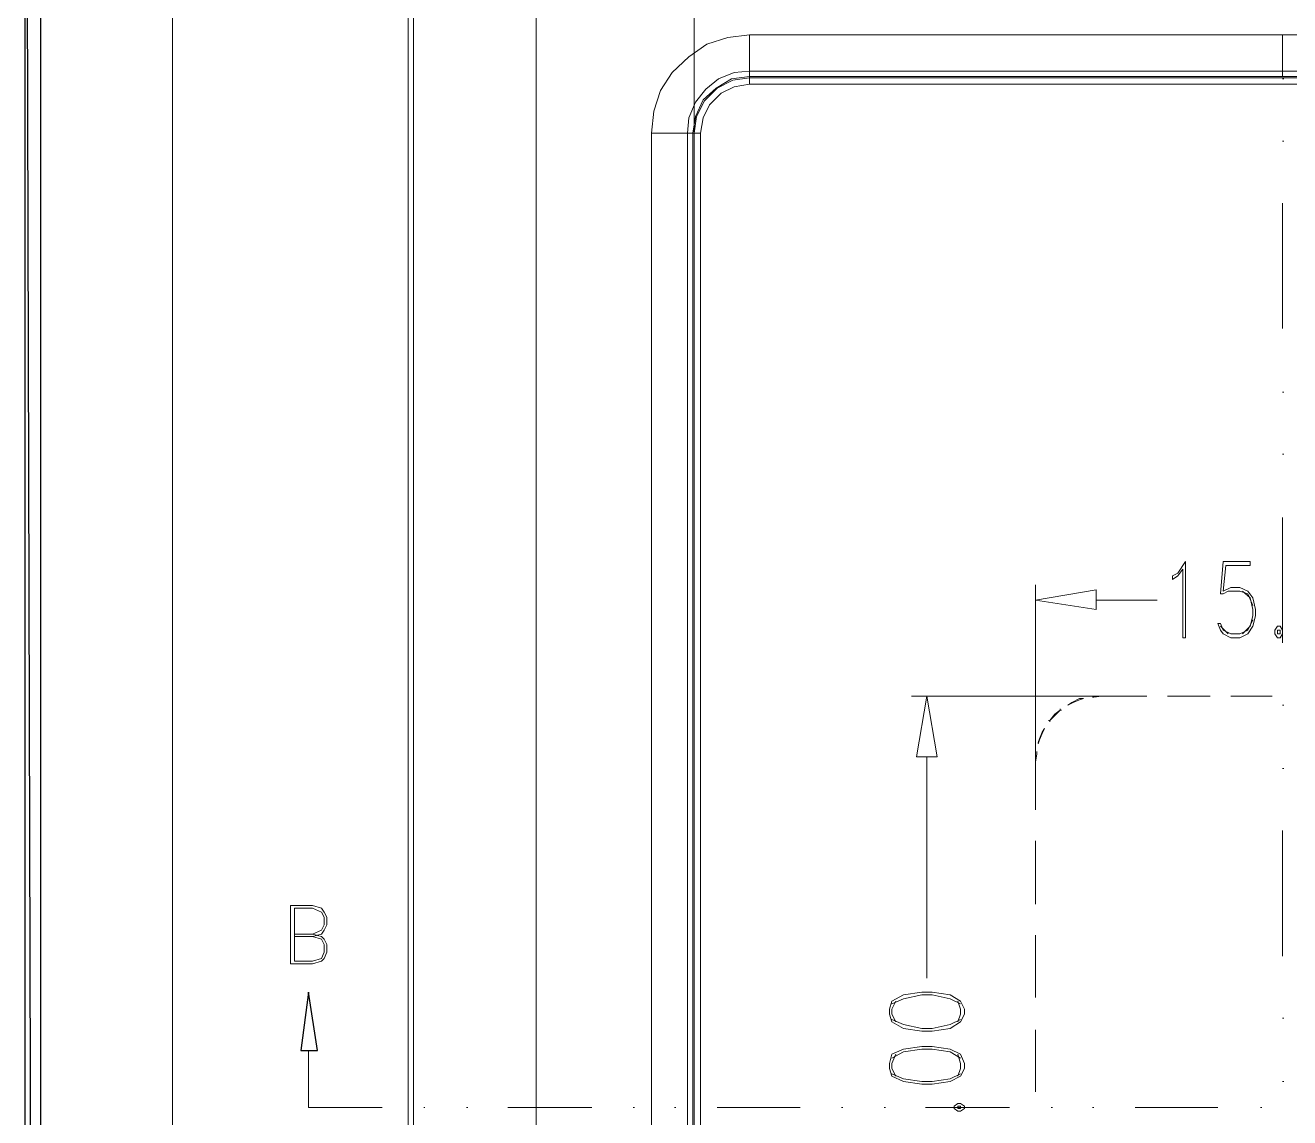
# Model space of a CAD drawing. Header units: centimetres. Extents: x -22.4 to 6.2, y -30.9 to -11.
# Drawn here: x -22.404 to -18.266, y -17.111 to -13.536 of the extents above; entities that cross this region are included whole.
import ezdxf

# ---------------------------------------------------------------- set-up
doc = ezdxf.new("R2010")
doc.units = ezdxf.units.CM
doc.header["$MEASUREMENT"] = 0
for name, color, linetype in [('2', 7, 'Continuous'), ('3', 7, 'Continuous'), ('4', 7, 'Continuous'), ('5', 7, 'Continuous'), ('layer 1', 7, 'Continuous')]:
    doc.layers.add(name, color=color, linetype=linetype)

msp = doc.modelspace()

# ---------------------------------------------------------------- linework, layer by layer
at = {"layer": '2', "color": 3, "lineweight": 9}
for points in [[(-20.21558, -13.88904), (-20.21558, -13.88904), (-20.21558, -11.89514), (-20.21558, -11.89514)], [(-19.09799, -15.94644), (-19.09799, -15.94644), (-19.09799, -15.36647), (-19.09799, -15.36647)], [(-18.89902, -15.41727), (-18.89902, -15.41727), (-18.70005, -15.41727), (-18.70005, -15.41727)], [(-18.88209, -15.73054), (-18.88209, -15.73054), (-19.50439, -15.73054), (-19.50439, -15.73054)], [(-18.88632, -15.73054), (-18.88632, -15.73054), (-18.73392, -15.73054), (-18.73392, -15.73054)], [(-18.88632, -15.73054), (-18.88632, -15.73054), (-18.88209, -15.73054), (-18.88209, -15.73054)], [(-18.88209, -15.73054), (-18.88209, -15.73054), (-18.73392, -15.73054), (-18.73392, -15.73054)], [(-18.66619, -15.73054), (-18.66619, -15.73054), (-18.52649, -15.73054), (-18.52649, -15.73054)], [(-18.66619, -15.73054), (-18.66619, -15.73054), (-18.52649, -15.73054), (-18.52649, -15.73054)], [(-18.45875, -15.73054), (-18.45875, -15.73054), (-18.32329, -15.73054), (-18.32329, -15.73054)], [(-18.45875, -15.73054), (-18.45875, -15.73054), (-18.32329, -15.73054), (-18.32329, -15.73054)], [(-19.45359, -15.92951), (-19.45359, -15.92951), (-19.45359, -16.65341), (-19.45359, -16.65341)], [(-19.09799, -15.94221), (-19.09799, -15.94221), (-19.09799, -15.94644), (-19.09799, -15.94644)], [(-19.09799, -16.10307), (-19.09799, -16.10307), (-19.09799, -15.94221), (-19.09799, -15.94221)], [(-19.09799, -16.10307), (-19.09799, -16.10307), (-19.09799, -15.94644), (-19.09799, -15.94644)], [(-19.09799, -16.41211), (-19.09799, -16.41211), (-19.09799, -16.20467), (-19.09799, -16.20467)], [(-19.09799, -16.41211), (-19.09799, -16.41211), (-19.09799, -16.20467), (-19.09799, -16.20467)], [(-19.09799, -16.71691), (-19.09799, -16.71691), (-19.09799, -16.51371), (-19.09799, -16.51371)], [(-19.09799, -16.71691), (-19.09799, -16.71691), (-19.09799, -16.51371), (-19.09799, -16.51371)], [(-19.09799, -17.02594), (-19.09799, -17.02594), (-19.09799, -16.82274), (-19.09799, -16.82274)], [(-19.09799, -17.02594), (-19.09799, -17.02594), (-19.09799, -16.82274), (-19.09799, -16.82274)]]:
    msp.add_open_spline(points, degree=3, dxfattribs=at)
for points, knots in [([(-18.89902, -15.44691), (-18.89902, -15.44691), (-19.09799, -15.41727), (-19.09799, -15.41727), (-19.09799, -15.41727), (-19.09799, -15.41727), (-18.89902, -15.38341), (-18.89902, -15.38341), (-18.89902, -15.38341), (-18.89902, -15.38341), (-18.89902, -15.44691), (-18.89902, -15.44691)], [0, 0, 0, 0, 0.25, 0.25, 0.25, 0.25, 0.5, 0.5, 0.5, 0.5, 1, 1, 1, 1]), ([(-19.48745, -15.92951), (-19.48745, -15.92951), (-19.45359, -15.73054), (-19.45359, -15.73054), (-19.45359, -15.73054), (-19.45359, -15.73054), (-19.41972, -15.92951), (-19.41972, -15.92951), (-19.41972, -15.92951), (-19.41972, -15.92951), (-19.48745, -15.92951), (-19.48745, -15.92951)], [0, 0, 0, 0, 0.25, 0.25, 0.25, 0.25, 0.5, 0.5, 0.5, 0.5, 1, 1, 1, 1]), ([(-18.94135, -15.73901), (-18.94135, -15.73901), (-18.95405, -15.73901), (-18.95405, -15.73901), (-18.95405, -15.73901), (-18.95405, -15.73901), (-18.97945, -15.75171), (-18.97945, -15.75171), (-18.97945, -15.75171), (-18.97945, -15.75171), (-18.99215, -15.76017), (-18.99215, -15.76017)], [0, 0, 0, 0, 0.25, 0.25, 0.25, 0.25, 0.5, 0.5, 0.5, 0.5, 1, 1, 1, 1]), ([(-18.94135, -15.73901), (-18.94135, -15.73901), (-18.95405, -15.74324), (-18.95405, -15.74324), (-18.95405, -15.74324), (-18.95405, -15.74324), (-18.97522, -15.75171), (-18.97522, -15.75171), (-18.97522, -15.75171), (-18.97522, -15.75171), (-18.99215, -15.76017), (-18.99215, -15.76017)], [0, 0, 0, 0, 0.25, 0.25, 0.25, 0.25, 0.5, 0.5, 0.5, 0.5, 1, 1, 1, 1]), ([(-18.88632, -15.73054), (-18.88632, -15.73054), (-18.90749, -15.73054), (-18.90749, -15.73054), (-18.90749, -15.73054), (-18.90749, -15.73054), (-18.91595, -15.73054), (-18.91595, -15.73054)], [0, 0, 0, 0, 0.3333333, 0.3333333, 0.3333333, 0.3333333, 1, 1, 1, 1]), ([(-18.88209, -15.73054), (-18.88209, -15.73054), (-18.90749, -15.73477), (-18.90749, -15.73477), (-18.90749, -15.73477), (-18.90749, -15.73477), (-18.91172, -15.73477), (-18.91172, -15.73477)], [0, 0, 0, 0, 0.3333333, 0.3333333, 0.3333333, 0.3333333, 1, 1, 1, 1]), ([(-19.01755, -15.77287), (-19.01755, -15.77287), (-19.01755, -15.77711), (-19.01755, -15.77711), (-19.01755, -15.77711), (-19.01755, -15.77711), (-19.03449, -15.78981), (-19.03449, -15.78981), (-19.03449, -15.78981), (-19.03449, -15.78981), (-19.05142, -15.81097), (-19.05142, -15.81097), (-19.05142, -15.81097), (-19.05142, -15.81097), (-19.05565, -15.81097), (-19.05565, -15.81097)], [0, 0, 0, 0, 0.2, 0.2, 0.2, 0.2, 0.4, 0.4, 0.4, 0.4, 0.6, 0.6, 0.6, 0.6, 1, 1, 1, 1]), ([(-19.01332, -15.77711), (-19.01332, -15.77711), (-19.01755, -15.77711), (-19.01755, -15.77711), (-19.01755, -15.77711), (-19.01755, -15.77711), (-19.03449, -15.79404), (-19.03449, -15.79404), (-19.03449, -15.79404), (-19.03449, -15.79404), (-19.05142, -15.81097), (-19.05142, -15.81097), (-19.05142, -15.81097), (-19.05142, -15.81097), (-19.05142, -15.81521), (-19.05142, -15.81521)], [0, 0, 0, 0, 0.2, 0.2, 0.2, 0.2, 0.4, 0.4, 0.4, 0.4, 0.6, 0.6, 0.6, 0.6, 1, 1, 1, 1]), ([(-19.06835, -15.83637), (-19.06835, -15.83637), (-19.07682, -15.84907), (-19.07682, -15.84907), (-19.07682, -15.84907), (-19.07682, -15.84907), (-19.08529, -15.87024), (-19.08529, -15.87024), (-19.08529, -15.87024), (-19.08529, -15.87024), (-19.08952, -15.88294), (-19.08952, -15.88294)], [0, 0, 0, 0, 0.25, 0.25, 0.25, 0.25, 0.5, 0.5, 0.5, 0.5, 1, 1, 1, 1]), ([(-19.06835, -15.83637), (-19.06835, -15.83637), (-19.07682, -15.85331), (-19.07682, -15.85331), (-19.07682, -15.85331), (-19.07682, -15.85331), (-19.08529, -15.87447), (-19.08529, -15.87447), (-19.08529, -15.87447), (-19.08529, -15.87447), (-19.08952, -15.88717), (-19.08952, -15.88717)], [0, 0, 0, 0, 0.25, 0.25, 0.25, 0.25, 0.5, 0.5, 0.5, 0.5, 1, 1, 1, 1]), ([(-19.09799, -15.91257), (-19.09799, -15.91257), (-19.09799, -15.92104), (-19.09799, -15.92104), (-19.09799, -15.92104), (-19.09799, -15.92104), (-19.09799, -15.94221), (-19.09799, -15.94221)], [0, 0, 0, 0, 0.3333333, 0.3333333, 0.3333333, 0.3333333, 1, 1, 1, 1]), ([(-19.09375, -15.91257), (-19.09375, -15.91257), (-19.09375, -15.92104), (-19.09375, -15.92104), (-19.09375, -15.92104), (-19.09375, -15.92104), (-19.09799, -15.94644), (-19.09799, -15.94644)], [0, 0, 0, 0, 0.3333333, 0.3333333, 0.3333333, 0.3333333, 1, 1, 1, 1])]:
    msp.add_open_spline(points, degree=3, knots=knots, dxfattribs=at)
at = {"layer": '3'}
msp.add_open_spline([(-21.50251, -16.89047), (-21.50251, -16.89047), (-21.47711, -16.69997), (-21.47711, -16.69997), (-21.47711, -16.69997), (-21.47711, -16.69997), (-21.44748, -16.89047), (-21.44748, -16.89047), (-21.44748, -16.89047), (-21.44748, -16.89047), (-21.50251, -16.89047), (-21.50251, -16.89047)], degree=3, knots=[0, 0, 0, 0, 0.25, 0.25, 0.25, 0.25, 0.5, 0.5, 0.5, 0.5, 1, 1, 1, 1], dxfattribs=at)
at = {"layer": '3', "color": 2, "lineweight": 9}
msp.add_open_spline([(-21.47711, -17.07674), (-21.47711, -17.07674), (-21.47711, -16.89047), (-21.47711, -16.89047)], degree=3, dxfattribs=at)
at = {"layer": '4', "color": 6, "lineweight": 9}
for points in [[(-21.53638, -16.41634), (-21.53638, -16.41634), (-21.53638, -16.60684), (-21.53638, -16.60684)], [(-21.52368, -16.42481), (-21.52368, -16.42481), (-21.52368, -16.59837), (-21.52368, -16.59837)]]:
    msp.add_open_spline(points, degree=3, dxfattribs=at)
for points, knots in [([(-21.53638, -16.41634), (-21.53638, -16.41634), (-21.46441, -16.41634), (-21.46441, -16.41634), (-21.46441, -16.41634), (-21.46441, -16.41634), (-21.43478, -16.42481), (-21.43478, -16.42481), (-21.43478, -16.42481), (-21.43478, -16.42481), (-21.42631, -16.43751), (-21.42631, -16.43751), (-21.42631, -16.43751), (-21.42631, -16.43751), (-21.41784, -16.45444), (-21.41784, -16.45444), (-21.41784, -16.45444), (-21.41784, -16.45444), (-21.41784, -16.47984), (-21.41784, -16.47984), (-21.41784, -16.47984), (-21.41784, -16.47984), (-21.42631, -16.49677), (-21.42631, -16.49677), (-21.42631, -16.49677), (-21.42631, -16.49677), (-21.43478, -16.50947), (-21.43478, -16.50947), (-21.43478, -16.50947), (-21.43478, -16.50947), (-21.46441, -16.51794), (-21.46441, -16.51794)], [0, 0, 0, 0, 0.1111111, 0.1111111, 0.1111111, 0.1111111, 0.2222222, 0.2222222, 0.2222222, 0.2222222, 0.3333333, 0.3333333, 0.3333333, 0.3333333, 0.4444444, 0.4444444, 0.4444444, 0.4444444, 0.5555556, 0.5555556, 0.5555556, 0.5555556, 0.6666667, 0.6666667, 0.6666667, 0.6666667, 0.7777778, 0.7777778, 0.7777778, 0.7777778, 1, 1, 1, 1]), ([(-21.52368, -16.42481), (-21.52368, -16.42481), (-21.46441, -16.42481), (-21.46441, -16.42481), (-21.46441, -16.42481), (-21.46441, -16.42481), (-21.43478, -16.43751), (-21.43478, -16.43751), (-21.43478, -16.43751), (-21.43478, -16.43751), (-21.42631, -16.45444), (-21.42631, -16.45444), (-21.42631, -16.45444), (-21.42631, -16.45444), (-21.42631, -16.47984), (-21.42631, -16.47984), (-21.42631, -16.47984), (-21.42631, -16.47984), (-21.43478, -16.49677), (-21.43478, -16.49677), (-21.43478, -16.49677), (-21.43478, -16.49677), (-21.46441, -16.50947), (-21.46441, -16.50947), (-21.46441, -16.50947), (-21.46441, -16.50947), (-21.52368, -16.50947), (-21.52368, -16.50947)], [0, 0, 0, 0, 0.125, 0.125, 0.125, 0.125, 0.25, 0.25, 0.25, 0.25, 0.375, 0.375, 0.375, 0.375, 0.5, 0.5, 0.5, 0.5, 0.625, 0.625, 0.625, 0.625, 0.75, 0.75, 0.75, 0.75, 1, 1, 1, 1]), ([(-21.46441, -16.50947), (-21.46441, -16.50947), (-21.43478, -16.51794), (-21.43478, -16.51794), (-21.43478, -16.51794), (-21.43478, -16.51794), (-21.42631, -16.52641), (-21.42631, -16.52641), (-21.42631, -16.52641), (-21.42631, -16.52641), (-21.41784, -16.54334), (-21.41784, -16.54334), (-21.41784, -16.54334), (-21.41784, -16.54334), (-21.41784, -16.56874), (-21.41784, -16.56874), (-21.41784, -16.56874), (-21.41784, -16.56874), (-21.42631, -16.58991), (-21.42631, -16.58991), (-21.42631, -16.58991), (-21.42631, -16.58991), (-21.43478, -16.59837), (-21.43478, -16.59837), (-21.43478, -16.59837), (-21.43478, -16.59837), (-21.46441, -16.60684), (-21.46441, -16.60684), (-21.46441, -16.60684), (-21.46441, -16.60684), (-21.53638, -16.60684), (-21.53638, -16.60684)], [0, 0, 0, 0, 0.1111111, 0.1111111, 0.1111111, 0.1111111, 0.2222222, 0.2222222, 0.2222222, 0.2222222, 0.3333333, 0.3333333, 0.3333333, 0.3333333, 0.4444444, 0.4444444, 0.4444444, 0.4444444, 0.5555556, 0.5555556, 0.5555556, 0.5555556, 0.6666667, 0.6666667, 0.6666667, 0.6666667, 0.7777778, 0.7777778, 0.7777778, 0.7777778, 1, 1, 1, 1]), ([(-21.52368, -16.51794), (-21.52368, -16.51794), (-21.46441, -16.51794), (-21.46441, -16.51794), (-21.46441, -16.51794), (-21.46441, -16.51794), (-21.43478, -16.52641), (-21.43478, -16.52641), (-21.43478, -16.52641), (-21.43478, -16.52641), (-21.42631, -16.54334), (-21.42631, -16.54334), (-21.42631, -16.54334), (-21.42631, -16.54334), (-21.42631, -16.56874), (-21.42631, -16.56874), (-21.42631, -16.56874), (-21.42631, -16.56874), (-21.43478, -16.58991), (-21.43478, -16.58991), (-21.43478, -16.58991), (-21.43478, -16.58991), (-21.46441, -16.59837), (-21.46441, -16.59837), (-21.46441, -16.59837), (-21.46441, -16.59837), (-21.52368, -16.59837), (-21.52368, -16.59837)], [0, 0, 0, 0, 0.125, 0.125, 0.125, 0.125, 0.25, 0.25, 0.25, 0.25, 0.375, 0.375, 0.375, 0.375, 0.5, 0.5, 0.5, 0.5, 0.625, 0.625, 0.625, 0.625, 0.75, 0.75, 0.75, 0.75, 1, 1, 1, 1])]:
    msp.add_open_spline(points, degree=3, knots=knots, dxfattribs=at)
at = {"layer": '5', "color": 54, "lineweight": 9}
for points in [[(-18.28942, -13.71124), (-18.28942, -13.71124), (-18.28519, -13.71124), (-18.28519, -13.71124)], [(-18.28942, -13.91444), (-18.28942, -13.91444), (-18.28519, -13.91444), (-18.28519, -13.91444)], [(-18.28942, -14.11764), (-18.28942, -14.11764), (-18.28942, -14.52827), (-18.28942, -14.52827)], [(-18.28942, -14.73571), (-18.28942, -14.73571), (-18.28519, -14.73571), (-18.28519, -14.73571)], [(-18.28942, -14.93891), (-18.28942, -14.93891), (-18.28519, -14.93891), (-18.28519, -14.93891)], [(-18.28942, -15.14634), (-18.28942, -15.14634), (-18.28942, -15.55697), (-18.28942, -15.55697)], [(-18.28942, -15.76017), (-18.28942, -15.76017), (-18.28519, -15.76017), (-18.28519, -15.76017)], [(-18.28942, -15.96761), (-18.28942, -15.96761), (-18.28519, -15.96761), (-18.28519, -15.96761)], [(-18.28942, -16.17081), (-18.28942, -16.17081), (-18.28942, -16.58144), (-18.28942, -16.58144)], [(-18.28942, -16.78464), (-18.28942, -16.78464), (-18.28519, -16.78464), (-18.28519, -16.78464)], [(-18.28942, -16.99207), (-18.28942, -16.99207), (-18.28519, -16.99207), (-18.28519, -16.99207)], [(-21.47711, -17.07674), (-21.47711, -17.07674), (-21.23581, -17.07674), (-21.23581, -17.07674)], [(-21.10034, -17.07674), (-21.10034, -17.07674), (-21.09611, -17.07674), (-21.09611, -17.07674)], [(-20.96064, -17.07674), (-20.96064, -17.07674), (-20.95641, -17.07674), (-20.95641, -17.07674)], [(-20.82518, -17.07674), (-20.82518, -17.07674), (-20.55001, -17.07674), (-20.55001, -17.07674)], [(-20.41454, -17.07674), (-20.41454, -17.07674), (-20.41031, -17.07674), (-20.41031, -17.07674)], [(-20.27908, -17.07674), (-20.27908, -17.07674), (-20.27484, -17.07674), (-20.27484, -17.07674)], [(-20.13938, -17.07674), (-20.13938, -17.07674), (-19.86845, -17.07674), (-19.86845, -17.07674)], [(-19.73299, -17.07674), (-19.73299, -17.07674), (-19.72875, -17.07674), (-19.72875, -17.07674)], [(-19.59329, -17.07674), (-19.59329, -17.07674), (-19.58905, -17.07674), (-19.58905, -17.07674)], [(-19.45782, -17.07674), (-19.45782, -17.07674), (-19.18265, -17.07674), (-19.18265, -17.07674)], [(-19.04719, -17.07674), (-19.04719, -17.07674), (-19.04295, -17.07674), (-19.04295, -17.07674)], [(-18.91172, -17.07674), (-18.91172, -17.07674), (-18.90749, -17.07674), (-18.90749, -17.07674)], [(-18.77202, -17.07674), (-18.77202, -17.07674), (-18.50109, -17.07674), (-18.50109, -17.07674)], [(-18.36139, -17.07674), (-18.36139, -17.07674), (-18.35715, -17.07674), (-18.35715, -17.07674)]]:
    msp.add_open_spline(points, degree=3, dxfattribs=at)
at = {"layer": 'layer 1'}
for points in [[(-22.40421, -29.66666), (-22.40421, -29.66666), (-22.35341, -29.66666), (-22.35341, -29.66666), (-22.35341, -29.66666), (-22.35341, -29.66666), (-22.40421, -11.03577), (-22.40421, -11.03577), (-22.40421, -11.03577), (-22.40421, -11.03577), (-22.40421, -29.66666), (-22.40421, -29.66666)], [(-22.35341, -29.66666), (-22.35341, -29.66666), (-22.40421, -11.03577), (-22.40421, -11.03577), (-22.40421, -11.03577), (-22.40421, -11.03577), (-22.35341, -11.08657), (-22.35341, -11.08657), (-22.35341, -11.08657), (-22.35341, -11.08657), (-22.35341, -29.66666), (-22.35341, -29.66666)]]:
    msp.add_open_spline(points, degree=3, knots=[0, 0, 0, 0, 0.25, 0.25, 0.25, 0.25, 0.5, 0.5, 0.5, 0.5, 1, 1, 1, 1], dxfattribs=at)
at = {"layer": 'layer 1', "lineweight": 9}
for points, knots in [([(-21.92211, -30.90598), (-21.92211, -30.90598), (6.24226, -30.90598), (6.24226, -30.90598), (6.24226, -30.90598), (6.24226, -30.90598), (6.24226, -11.33528), (6.24226, -11.33528), (6.24226, -11.33528), (6.24226, -11.33528), (-21.92211, -11.33528), (-21.92211, -11.33528), (-21.92211, -11.33528), (-21.92211, -11.33528), (-21.92211, -30.90598), (-21.92211, -30.90598)], [0, 0, 0, 0, 0.2, 0.2, 0.2, 0.2, 0.4, 0.4, 0.4, 0.4, 0.6, 0.6, 0.6, 0.6, 1, 1, 1, 1]), ([(-20.03355, -13.56731), (-20.03355, -13.56731), (-20.10551, -13.57577), (-20.10551, -13.57577), (-20.10551, -13.57577), (-20.10551, -13.57577), (-20.17324, -13.59694), (-20.17324, -13.59694), (-20.17324, -13.59694), (-20.17324, -13.59694), (-20.23251, -13.63927), (-20.23251, -13.63927), (-20.23251, -13.63927), (-20.23251, -13.63927), (-20.28754, -13.69007), (-20.28754, -13.69007), (-20.28754, -13.69007), (-20.28754, -13.69007), (-20.32564, -13.74934), (-20.32564, -13.74934), (-20.32564, -13.74934), (-20.32564, -13.74934), (-20.34681, -13.81707), (-20.34681, -13.81707), (-20.34681, -13.81707), (-20.34681, -13.81707), (-20.35528, -13.88904), (-20.35528, -13.88904)], [0, 0, 0, 0, 0.125, 0.125, 0.125, 0.125, 0.25, 0.25, 0.25, 0.25, 0.375, 0.375, 0.375, 0.375, 0.5, 0.5, 0.5, 0.5, 0.625, 0.625, 0.625, 0.625, 0.75, 0.75, 0.75, 0.75, 1, 1, 1, 1]), ([(-20.03355, -13.70701), (-20.03355, -13.70701), (-20.03355, -13.70277), (-20.03355, -13.70277), (-20.03355, -13.70277), (-20.03355, -13.70277), (-20.03355, -13.56731), (-20.03355, -13.56731)], [0, 0, 0, 0, 0.3333333, 0.3333333, 0.3333333, 0.3333333, 1, 1, 1, 1]), ([(-20.03355, -13.68584), (-20.03355, -13.68584), (-20.08435, -13.69007), (-20.08435, -13.69007), (-20.08435, -13.69007), (-20.08435, -13.69007), (-20.13514, -13.71124), (-20.13514, -13.71124), (-20.13514, -13.71124), (-20.13514, -13.71124), (-20.17748, -13.74511), (-20.17748, -13.74511), (-20.17748, -13.74511), (-20.17748, -13.74511), (-20.21134, -13.78744), (-20.21134, -13.78744), (-20.21134, -13.78744), (-20.21134, -13.78744), (-20.23251, -13.83824), (-20.23251, -13.83824), (-20.23251, -13.83824), (-20.23251, -13.83824), (-20.23674, -13.88904), (-20.23674, -13.88904)], [0, 0, 0, 0, 0.1428571, 0.1428571, 0.1428571, 0.1428571, 0.2857143, 0.2857143, 0.2857143, 0.2857143, 0.4285714, 0.4285714, 0.4285714, 0.4285714, 0.5714286, 0.5714286, 0.5714286, 0.5714286, 0.7142857, 0.7142857, 0.7142857, 0.7142857, 1, 1, 1, 1]), ([(-20.03355, -13.70277), (-20.03355, -13.70277), (-20.09282, -13.71124), (-20.09282, -13.71124), (-20.09282, -13.71124), (-20.09282, -13.71124), (-20.14361, -13.74087), (-20.14361, -13.74087), (-20.14361, -13.74087), (-20.14361, -13.74087), (-20.18594, -13.77897), (-20.18594, -13.77897), (-20.18594, -13.77897), (-20.18594, -13.77897), (-20.21134, -13.83401), (-20.21134, -13.83401), (-20.21134, -13.83401), (-20.21134, -13.83401), (-20.21981, -13.88904), (-20.21981, -13.88904)], [0, 0, 0, 0, 0.1666667, 0.1666667, 0.1666667, 0.1666667, 0.3333333, 0.3333333, 0.3333333, 0.3333333, 0.5, 0.5, 0.5, 0.5, 0.6666667, 0.6666667, 0.6666667, 0.6666667, 1, 1, 1, 1]), ([(-20.03355, -13.70701), (-20.03355, -13.70701), (-20.08859, -13.71547), (-20.08859, -13.71547), (-20.08859, -13.71547), (-20.08859, -13.71547), (-20.13938, -13.74087), (-20.13938, -13.74087), (-20.13938, -13.74087), (-20.13938, -13.74087), (-20.18171, -13.78321), (-20.18171, -13.78321), (-20.18171, -13.78321), (-20.18171, -13.78321), (-20.20711, -13.83401), (-20.20711, -13.83401), (-20.20711, -13.83401), (-20.20711, -13.83401), (-20.21558, -13.88904), (-20.21558, -13.88904)], [0, 0, 0, 0, 0.1666667, 0.1666667, 0.1666667, 0.1666667, 0.3333333, 0.3333333, 0.3333333, 0.3333333, 0.5, 0.5, 0.5, 0.5, 0.6666667, 0.6666667, 0.6666667, 0.6666667, 1, 1, 1, 1]), ([(-20.03355, -13.72817), (-20.03355, -13.72817), (-20.08435, -13.73664), (-20.08435, -13.73664), (-20.08435, -13.73664), (-20.08435, -13.73664), (-20.12668, -13.75781), (-20.12668, -13.75781), (-20.12668, -13.75781), (-20.12668, -13.75781), (-20.16478, -13.79591), (-20.16478, -13.79591), (-20.16478, -13.79591), (-20.16478, -13.79591), (-20.18594, -13.83824), (-20.18594, -13.83824), (-20.18594, -13.83824), (-20.18594, -13.83824), (-20.19441, -13.88904), (-20.19441, -13.88904)], [0, 0, 0, 0, 0.1666667, 0.1666667, 0.1666667, 0.1666667, 0.3333333, 0.3333333, 0.3333333, 0.3333333, 0.5, 0.5, 0.5, 0.5, 0.6666667, 0.6666667, 0.6666667, 0.6666667, 1, 1, 1, 1]), ([(-20.19441, -13.88904), (-20.19441, -13.88904), (-20.21558, -13.88904), (-20.21558, -13.88904), (-20.21558, -13.88904), (-20.21558, -13.88904), (-20.21981, -13.88904), (-20.21981, -13.88904)], [0, 0, 0, 0, 0.3333333, 0.3333333, 0.3333333, 0.3333333, 1, 1, 1, 1]), ([(-18.64925, -15.33684), (-18.64925, -15.33684), (-18.63232, -15.32837), (-18.63232, -15.32837), (-18.63232, -15.32837), (-18.63232, -15.32837), (-18.60692, -15.29027), (-18.60692, -15.29027), (-18.60692, -15.29027), (-18.60692, -15.29027), (-18.60692, -15.54004), (-18.60692, -15.54004)], [0, 0, 0, 0, 0.25, 0.25, 0.25, 0.25, 0.5, 0.5, 0.5, 0.5, 1, 1, 1, 1]), ([(-18.48415, -15.29027), (-18.48415, -15.29027), (-18.39525, -15.29027), (-18.39525, -15.29027), (-18.39525, -15.29027), (-18.39525, -15.29027), (-18.39525, -15.30297), (-18.39525, -15.30297), (-18.39525, -15.30297), (-18.39525, -15.30297), (-18.47569, -15.30297), (-18.47569, -15.30297)], [0, 0, 0, 0, 0.25, 0.25, 0.25, 0.25, 0.5, 0.5, 0.5, 0.5, 1, 1, 1, 1]), ([(-18.64925, -15.33684), (-18.64925, -15.33684), (-18.64925, -15.34954), (-18.64925, -15.34954), (-18.64925, -15.34954), (-18.64925, -15.34954), (-18.63232, -15.33684), (-18.63232, -15.33684), (-18.63232, -15.33684), (-18.63232, -15.33684), (-18.61539, -15.31567), (-18.61539, -15.31567), (-18.61539, -15.31567), (-18.61539, -15.31567), (-18.61539, -15.54004), (-18.61539, -15.54004), (-18.61539, -15.54004), (-18.61539, -15.54004), (-18.60692, -15.54004), (-18.60692, -15.54004)], [0, 0, 0, 0, 0.1666667, 0.1666667, 0.1666667, 0.1666667, 0.3333333, 0.3333333, 0.3333333, 0.3333333, 0.5, 0.5, 0.5, 0.5, 0.6666667, 0.6666667, 0.6666667, 0.6666667, 1, 1, 1, 1]), ([(-18.48415, -15.38764), (-18.48415, -15.38764), (-18.45875, -15.37494), (-18.45875, -15.37494), (-18.45875, -15.37494), (-18.45875, -15.37494), (-18.42912, -15.37494), (-18.42912, -15.37494), (-18.42912, -15.37494), (-18.42912, -15.37494), (-18.40372, -15.38764), (-18.40372, -15.38764), (-18.40372, -15.38764), (-18.40372, -15.38764), (-18.38679, -15.40881), (-18.38679, -15.40881), (-18.38679, -15.40881), (-18.38679, -15.40881), (-18.37832, -15.44691), (-18.37832, -15.44691), (-18.37832, -15.44691), (-18.37832, -15.44691), (-18.37832, -15.46807), (-18.37832, -15.46807), (-18.37832, -15.46807), (-18.37832, -15.46807), (-18.38679, -15.50194), (-18.38679, -15.50194), (-18.38679, -15.50194), (-18.38679, -15.50194), (-18.40372, -15.52734), (-18.40372, -15.52734), (-18.40372, -15.52734), (-18.40372, -15.52734), (-18.42912, -15.54004), (-18.42912, -15.54004), (-18.42912, -15.54004), (-18.42912, -15.54004), (-18.45875, -15.54004), (-18.45875, -15.54004), (-18.45875, -15.54004), (-18.45875, -15.54004), (-18.48415, -15.52734), (-18.48415, -15.52734), (-18.48415, -15.52734), (-18.48415, -15.52734), (-18.49262, -15.51464), (-18.49262, -15.51464), (-18.49262, -15.51464), (-18.49262, -15.51464), (-18.50109, -15.49347), (-18.50109, -15.49347), (-18.50109, -15.49347), (-18.50109, -15.49347), (-18.49262, -15.49347), (-18.49262, -15.49347)], [0, 0, 0, 0, 0.0666667, 0.0666667, 0.0666667, 0.0666667, 0.1333333, 0.1333333, 0.1333333, 0.1333333, 0.2, 0.2, 0.2, 0.2, 0.2666667, 0.2666667, 0.2666667, 0.2666667, 0.3333333, 0.3333333, 0.3333333, 0.3333333, 0.4, 0.4, 0.4, 0.4, 0.4666667, 0.4666667, 0.4666667, 0.4666667, 0.5333333, 0.5333333, 0.5333333, 0.5333333, 0.6, 0.6, 0.6, 0.6, 0.6666667, 0.6666667, 0.6666667, 0.6666667, 0.7333333, 0.7333333, 0.7333333, 0.7333333, 0.8, 0.8, 0.8, 0.8, 0.8666667, 0.8666667, 0.8666667, 0.8666667, 1, 1, 1, 1]), ([(-18.49262, -15.39611), (-18.49262, -15.39611), (-18.48415, -15.39611), (-18.48415, -15.39611), (-18.48415, -15.39611), (-18.48415, -15.39611), (-18.46722, -15.38764), (-18.46722, -15.38764), (-18.46722, -15.38764), (-18.46722, -15.38764), (-18.42912, -15.38764), (-18.42912, -15.38764), (-18.42912, -15.38764), (-18.42912, -15.38764), (-18.40372, -15.39611), (-18.40372, -15.39611), (-18.40372, -15.39611), (-18.40372, -15.39611), (-18.38679, -15.43421), (-18.38679, -15.43421)], [0, 0, 0, 0, 0.1666667, 0.1666667, 0.1666667, 0.1666667, 0.3333333, 0.3333333, 0.3333333, 0.3333333, 0.5, 0.5, 0.5, 0.5, 0.6666667, 0.6666667, 0.6666667, 0.6666667, 1, 1, 1, 1]), ([(-18.42065, -15.38764), (-18.42065, -15.38764), (-18.39525, -15.40881), (-18.39525, -15.40881), (-18.39525, -15.40881), (-18.39525, -15.40881), (-18.38679, -15.44691), (-18.38679, -15.44691), (-18.38679, -15.44691), (-18.38679, -15.44691), (-18.38679, -15.46807), (-18.38679, -15.46807), (-18.38679, -15.46807), (-18.38679, -15.46807), (-18.39525, -15.50194), (-18.39525, -15.50194), (-18.39525, -15.50194), (-18.39525, -15.50194), (-18.42065, -15.52734), (-18.42065, -15.52734)], [0, 0, 0, 0, 0.1666667, 0.1666667, 0.1666667, 0.1666667, 0.3333333, 0.3333333, 0.3333333, 0.3333333, 0.5, 0.5, 0.5, 0.5, 0.6666667, 0.6666667, 0.6666667, 0.6666667, 1, 1, 1, 1]), ([(-18.38679, -15.48077), (-18.38679, -15.48077), (-18.40372, -15.51464), (-18.40372, -15.51464), (-18.40372, -15.51464), (-18.40372, -15.51464), (-18.42912, -15.52734), (-18.42912, -15.52734), (-18.42912, -15.52734), (-18.42912, -15.52734), (-18.45875, -15.52734), (-18.45875, -15.52734), (-18.45875, -15.52734), (-18.45875, -15.52734), (-18.48415, -15.51464), (-18.48415, -15.51464), (-18.48415, -15.51464), (-18.48415, -15.51464), (-18.49262, -15.49347), (-18.49262, -15.49347)], [0, 0, 0, 0, 0.1666667, 0.1666667, 0.1666667, 0.1666667, 0.3333333, 0.3333333, 0.3333333, 0.3333333, 0.5, 0.5, 0.5, 0.5, 0.6666667, 0.6666667, 0.6666667, 0.6666667, 1, 1, 1, 1]), ([(-18.30635, -15.50194), (-18.30635, -15.50194), (-18.31482, -15.51464), (-18.31482, -15.51464), (-18.31482, -15.51464), (-18.31482, -15.51464), (-18.31482, -15.52734), (-18.31482, -15.52734), (-18.31482, -15.52734), (-18.31482, -15.52734), (-18.30635, -15.54004), (-18.30635, -15.54004), (-18.30635, -15.54004), (-18.30635, -15.54004), (-18.29789, -15.54004), (-18.29789, -15.54004), (-18.29789, -15.54004), (-18.29789, -15.54004), (-18.28942, -15.52734), (-18.28942, -15.52734), (-18.28942, -15.52734), (-18.28942, -15.52734), (-18.28942, -15.51464), (-18.28942, -15.51464), (-18.28942, -15.51464), (-18.28942, -15.51464), (-18.29789, -15.50194), (-18.29789, -15.50194), (-18.29789, -15.50194), (-18.29789, -15.50194), (-18.30635, -15.50194), (-18.30635, -15.50194)], [0, 0, 0, 0, 0.1111111, 0.1111111, 0.1111111, 0.1111111, 0.2222222, 0.2222222, 0.2222222, 0.2222222, 0.3333333, 0.3333333, 0.3333333, 0.3333333, 0.4444444, 0.4444444, 0.4444444, 0.4444444, 0.5555556, 0.5555556, 0.5555556, 0.5555556, 0.6666667, 0.6666667, 0.6666667, 0.6666667, 0.7777778, 0.7777778, 0.7777778, 0.7777778, 1, 1, 1, 1]), ([(-18.30635, -15.51464), (-18.30635, -15.51464), (-18.29789, -15.51464), (-18.29789, -15.51464), (-18.29789, -15.51464), (-18.29789, -15.51464), (-18.29789, -15.52734), (-18.29789, -15.52734), (-18.29789, -15.52734), (-18.29789, -15.52734), (-18.30635, -15.52734), (-18.30635, -15.52734), (-18.30635, -15.52734), (-18.30635, -15.52734), (-18.30635, -15.51464), (-18.30635, -15.51464)], [0, 0, 0, 0, 0.2, 0.2, 0.2, 0.2, 0.4, 0.4, 0.4, 0.4, 0.6, 0.6, 0.6, 0.6, 1, 1, 1, 1]), ([(-19.57635, -16.77194), (-19.57635, -16.77194), (-19.56789, -16.79734), (-19.56789, -16.79734), (-19.56789, -16.79734), (-19.56789, -16.79734), (-19.52979, -16.81851), (-19.52979, -16.81851), (-19.52979, -16.81851), (-19.52979, -16.81851), (-19.47052, -16.82697), (-19.47052, -16.82697), (-19.47052, -16.82697), (-19.47052, -16.82697), (-19.43665, -16.82697), (-19.43665, -16.82697), (-19.43665, -16.82697), (-19.43665, -16.82697), (-19.37739, -16.81851), (-19.37739, -16.81851), (-19.37739, -16.81851), (-19.37739, -16.81851), (-19.34352, -16.79734), (-19.34352, -16.79734), (-19.34352, -16.79734), (-19.34352, -16.79734), (-19.33082, -16.77194), (-19.33082, -16.77194), (-19.33082, -16.77194), (-19.33082, -16.77194), (-19.33082, -16.75501), (-19.33082, -16.75501), (-19.33082, -16.75501), (-19.33082, -16.75501), (-19.34352, -16.72961), (-19.34352, -16.72961), (-19.34352, -16.72961), (-19.34352, -16.72961), (-19.37739, -16.70844), (-19.37739, -16.70844), (-19.37739, -16.70844), (-19.37739, -16.70844), (-19.43665, -16.69997), (-19.43665, -16.69997), (-19.43665, -16.69997), (-19.43665, -16.69997), (-19.47052, -16.69997), (-19.47052, -16.69997), (-19.47052, -16.69997), (-19.47052, -16.69997), (-19.52979, -16.70844), (-19.52979, -16.70844), (-19.52979, -16.70844), (-19.52979, -16.70844), (-19.56789, -16.72961), (-19.56789, -16.72961), (-19.56789, -16.72961), (-19.56789, -16.72961), (-19.57635, -16.75501), (-19.57635, -16.75501), (-19.57635, -16.75501), (-19.57635, -16.75501), (-19.57635, -16.77194), (-19.57635, -16.77194)], [0, 0, 0, 0, 0.0588235, 0.0588235, 0.0588235, 0.0588235, 0.1176471, 0.1176471, 0.1176471, 0.1176471, 0.1764706, 0.1764706, 0.1764706, 0.1764706, 0.2352941, 0.2352941, 0.2352941, 0.2352941, 0.2941176, 0.2941176, 0.2941176, 0.2941176, 0.3529412, 0.3529412, 0.3529412, 0.3529412, 0.4117647, 0.4117647, 0.4117647, 0.4117647, 0.4705882, 0.4705882, 0.4705882, 0.4705882, 0.5294118, 0.5294118, 0.5294118, 0.5294118, 0.5882353, 0.5882353, 0.5882353, 0.5882353, 0.6470588, 0.6470588, 0.6470588, 0.6470588, 0.7058824, 0.7058824, 0.7058824, 0.7058824, 0.7647059, 0.7647059, 0.7647059, 0.7647059, 0.8235294, 0.8235294, 0.8235294, 0.8235294, 0.8823529, 0.8823529, 0.8823529, 0.8823529, 1, 1, 1, 1]), ([(-19.34352, -16.73807), (-19.34352, -16.73807), (-19.37739, -16.72114), (-19.37739, -16.72114), (-19.37739, -16.72114), (-19.37739, -16.72114), (-19.43665, -16.70844), (-19.43665, -16.70844), (-19.43665, -16.70844), (-19.43665, -16.70844), (-19.47052, -16.70844), (-19.47052, -16.70844), (-19.47052, -16.70844), (-19.47052, -16.70844), (-19.52979, -16.72114), (-19.52979, -16.72114), (-19.52979, -16.72114), (-19.52979, -16.72114), (-19.56789, -16.73807), (-19.56789, -16.73807)], [0, 0, 0, 0, 0.1666667, 0.1666667, 0.1666667, 0.1666667, 0.3333333, 0.3333333, 0.3333333, 0.3333333, 0.5, 0.5, 0.5, 0.5, 0.6666667, 0.6666667, 0.6666667, 0.6666667, 1, 1, 1, 1]), ([(-19.55519, -16.72961), (-19.55519, -16.72961), (-19.56789, -16.75501), (-19.56789, -16.75501), (-19.56789, -16.75501), (-19.56789, -16.75501), (-19.56789, -16.77194), (-19.56789, -16.77194), (-19.56789, -16.77194), (-19.56789, -16.77194), (-19.55519, -16.79734), (-19.55519, -16.79734)], [0, 0, 0, 0, 0.25, 0.25, 0.25, 0.25, 0.5, 0.5, 0.5, 0.5, 1, 1, 1, 1]), ([(-19.35199, -16.79734), (-19.35199, -16.79734), (-19.34352, -16.77194), (-19.34352, -16.77194), (-19.34352, -16.77194), (-19.34352, -16.77194), (-19.34352, -16.75501), (-19.34352, -16.75501), (-19.34352, -16.75501), (-19.34352, -16.75501), (-19.35199, -16.72961), (-19.35199, -16.72961)], [0, 0, 0, 0, 0.25, 0.25, 0.25, 0.25, 0.5, 0.5, 0.5, 0.5, 1, 1, 1, 1]), ([(-19.56789, -16.78887), (-19.56789, -16.78887), (-19.52979, -16.80581), (-19.52979, -16.80581), (-19.52979, -16.80581), (-19.52979, -16.80581), (-19.47052, -16.81851), (-19.47052, -16.81851), (-19.47052, -16.81851), (-19.47052, -16.81851), (-19.43665, -16.81851), (-19.43665, -16.81851), (-19.43665, -16.81851), (-19.43665, -16.81851), (-19.37739, -16.80581), (-19.37739, -16.80581), (-19.37739, -16.80581), (-19.37739, -16.80581), (-19.34352, -16.78887), (-19.34352, -16.78887)], [0, 0, 0, 0, 0.1666667, 0.1666667, 0.1666667, 0.1666667, 0.3333333, 0.3333333, 0.3333333, 0.3333333, 0.5, 0.5, 0.5, 0.5, 0.6666667, 0.6666667, 0.6666667, 0.6666667, 1, 1, 1, 1]), ([(-19.57635, -16.94974), (-19.57635, -16.94974), (-19.56789, -16.97514), (-19.56789, -16.97514), (-19.56789, -16.97514), (-19.56789, -16.97514), (-19.52979, -16.99207), (-19.52979, -16.99207), (-19.52979, -16.99207), (-19.52979, -16.99207), (-19.47052, -17.00054), (-19.47052, -17.00054), (-19.47052, -17.00054), (-19.47052, -17.00054), (-19.43665, -17.00054), (-19.43665, -17.00054), (-19.43665, -17.00054), (-19.43665, -17.00054), (-19.37739, -16.99207), (-19.37739, -16.99207), (-19.37739, -16.99207), (-19.37739, -16.99207), (-19.34352, -16.97514), (-19.34352, -16.97514), (-19.34352, -16.97514), (-19.34352, -16.97514), (-19.33082, -16.94974), (-19.33082, -16.94974), (-19.33082, -16.94974), (-19.33082, -16.94974), (-19.33082, -16.93281), (-19.33082, -16.93281), (-19.33082, -16.93281), (-19.33082, -16.93281), (-19.34352, -16.90317), (-19.34352, -16.90317), (-19.34352, -16.90317), (-19.34352, -16.90317), (-19.37739, -16.88624), (-19.37739, -16.88624), (-19.37739, -16.88624), (-19.37739, -16.88624), (-19.43665, -16.87777), (-19.43665, -16.87777), (-19.43665, -16.87777), (-19.43665, -16.87777), (-19.47052, -16.87777), (-19.47052, -16.87777), (-19.47052, -16.87777), (-19.47052, -16.87777), (-19.52979, -16.88624), (-19.52979, -16.88624), (-19.52979, -16.88624), (-19.52979, -16.88624), (-19.56789, -16.90317), (-19.56789, -16.90317), (-19.56789, -16.90317), (-19.56789, -16.90317), (-19.57635, -16.93281), (-19.57635, -16.93281), (-19.57635, -16.93281), (-19.57635, -16.93281), (-19.57635, -16.94974), (-19.57635, -16.94974)], [0, 0, 0, 0, 0.0588235, 0.0588235, 0.0588235, 0.0588235, 0.1176471, 0.1176471, 0.1176471, 0.1176471, 0.1764706, 0.1764706, 0.1764706, 0.1764706, 0.2352941, 0.2352941, 0.2352941, 0.2352941, 0.2941176, 0.2941176, 0.2941176, 0.2941176, 0.3529412, 0.3529412, 0.3529412, 0.3529412, 0.4117647, 0.4117647, 0.4117647, 0.4117647, 0.4705882, 0.4705882, 0.4705882, 0.4705882, 0.5294118, 0.5294118, 0.5294118, 0.5294118, 0.5882353, 0.5882353, 0.5882353, 0.5882353, 0.6470588, 0.6470588, 0.6470588, 0.6470588, 0.7058824, 0.7058824, 0.7058824, 0.7058824, 0.7647059, 0.7647059, 0.7647059, 0.7647059, 0.8235294, 0.8235294, 0.8235294, 0.8235294, 0.8823529, 0.8823529, 0.8823529, 0.8823529, 1, 1, 1, 1]), ([(-19.34352, -16.91587), (-19.34352, -16.91587), (-19.37739, -16.89471), (-19.37739, -16.89471), (-19.37739, -16.89471), (-19.37739, -16.89471), (-19.43665, -16.88624), (-19.43665, -16.88624), (-19.43665, -16.88624), (-19.43665, -16.88624), (-19.47052, -16.88624), (-19.47052, -16.88624), (-19.47052, -16.88624), (-19.47052, -16.88624), (-19.52979, -16.89471), (-19.52979, -16.89471), (-19.52979, -16.89471), (-19.52979, -16.89471), (-19.56789, -16.91587), (-19.56789, -16.91587)], [0, 0, 0, 0, 0.1666667, 0.1666667, 0.1666667, 0.1666667, 0.3333333, 0.3333333, 0.3333333, 0.3333333, 0.5, 0.5, 0.5, 0.5, 0.6666667, 0.6666667, 0.6666667, 0.6666667, 1, 1, 1, 1]), ([(-19.55519, -16.90317), (-19.55519, -16.90317), (-19.56789, -16.93281), (-19.56789, -16.93281), (-19.56789, -16.93281), (-19.56789, -16.93281), (-19.56789, -16.94974), (-19.56789, -16.94974), (-19.56789, -16.94974), (-19.56789, -16.94974), (-19.55519, -16.97514), (-19.55519, -16.97514)], [0, 0, 0, 0, 0.25, 0.25, 0.25, 0.25, 0.5, 0.5, 0.5, 0.5, 1, 1, 1, 1]), ([(-19.35199, -16.97514), (-19.35199, -16.97514), (-19.34352, -16.94974), (-19.34352, -16.94974), (-19.34352, -16.94974), (-19.34352, -16.94974), (-19.34352, -16.93281), (-19.34352, -16.93281), (-19.34352, -16.93281), (-19.34352, -16.93281), (-19.35199, -16.90317), (-19.35199, -16.90317)], [0, 0, 0, 0, 0.25, 0.25, 0.25, 0.25, 0.5, 0.5, 0.5, 0.5, 1, 1, 1, 1]), ([(-19.56789, -16.96667), (-19.56789, -16.96667), (-19.52979, -16.98361), (-19.52979, -16.98361), (-19.52979, -16.98361), (-19.52979, -16.98361), (-19.47052, -16.99207), (-19.47052, -16.99207), (-19.47052, -16.99207), (-19.47052, -16.99207), (-19.43665, -16.99207), (-19.43665, -16.99207), (-19.43665, -16.99207), (-19.43665, -16.99207), (-19.37739, -16.98361), (-19.37739, -16.98361), (-19.37739, -16.98361), (-19.37739, -16.98361), (-19.34352, -16.96667), (-19.34352, -16.96667)], [0, 0, 0, 0, 0.1666667, 0.1666667, 0.1666667, 0.1666667, 0.3333333, 0.3333333, 0.3333333, 0.3333333, 0.5, 0.5, 0.5, 0.5, 0.6666667, 0.6666667, 0.6666667, 0.6666667, 1, 1, 1, 1]), ([(-19.36469, -17.08097), (-19.36469, -17.08097), (-19.35199, -17.08944), (-19.35199, -17.08944), (-19.35199, -17.08944), (-19.35199, -17.08944), (-19.34352, -17.08944), (-19.34352, -17.08944), (-19.34352, -17.08944), (-19.34352, -17.08944), (-19.33082, -17.08097), (-19.33082, -17.08097), (-19.33082, -17.08097), (-19.33082, -17.08097), (-19.33082, -17.07251), (-19.33082, -17.07251), (-19.33082, -17.07251), (-19.33082, -17.07251), (-19.34352, -17.06404), (-19.34352, -17.06404), (-19.34352, -17.06404), (-19.34352, -17.06404), (-19.35199, -17.06404), (-19.35199, -17.06404), (-19.35199, -17.06404), (-19.35199, -17.06404), (-19.36469, -17.07251), (-19.36469, -17.07251), (-19.36469, -17.07251), (-19.36469, -17.07251), (-19.36469, -17.08097), (-19.36469, -17.08097)], [0, 0, 0, 0, 0.1111111, 0.1111111, 0.1111111, 0.1111111, 0.2222222, 0.2222222, 0.2222222, 0.2222222, 0.3333333, 0.3333333, 0.3333333, 0.3333333, 0.4444444, 0.4444444, 0.4444444, 0.4444444, 0.5555556, 0.5555556, 0.5555556, 0.5555556, 0.6666667, 0.6666667, 0.6666667, 0.6666667, 0.7777778, 0.7777778, 0.7777778, 0.7777778, 1, 1, 1, 1]), ([(-19.35199, -17.08097), (-19.35199, -17.08097), (-19.34352, -17.08097), (-19.34352, -17.08097), (-19.34352, -17.08097), (-19.34352, -17.08097), (-19.34352, -17.07251), (-19.34352, -17.07251), (-19.34352, -17.07251), (-19.34352, -17.07251), (-19.35199, -17.07251), (-19.35199, -17.07251), (-19.35199, -17.07251), (-19.35199, -17.07251), (-19.35199, -17.08097), (-19.35199, -17.08097)], [0, 0, 0, 0, 0.2, 0.2, 0.2, 0.2, 0.4, 0.4, 0.4, 0.4, 0.6, 0.6, 0.6, 0.6, 1, 1, 1, 1])]:
    msp.add_open_spline(points, degree=3, knots=knots, dxfattribs=at)
for points in [[(-21.15114, -13.35141), (-21.15114, -13.35141), (-21.15114, -20.80207), (-21.15114, -20.80207)], [(-21.13421, -13.35141), (-21.13421, -13.35141), (-21.13421, -20.80207), (-21.13421, -20.80207)], [(-20.73204, -20.80207), (-20.73204, -20.80207), (-20.73204, -13.35141), (-20.73204, -13.35141)], [(-20.03355, -13.56731), (-20.03355, -13.56731), (-16.54529, -13.56731), (-16.54529, -13.56731)], [(-18.28942, -13.56731), (-18.28942, -13.56731), (-18.28942, -13.70277), (-18.28942, -13.70277)], [(-20.03355, -13.68584), (-20.03355, -13.68584), (-16.54529, -13.68584), (-16.54529, -13.68584)], [(-20.03355, -13.70277), (-20.03355, -13.70277), (-16.54529, -13.70277), (-16.54529, -13.70277)], [(-20.03355, -13.70701), (-20.03355, -13.70701), (-16.54529, -13.70701), (-16.54529, -13.70701)], [(-20.03355, -13.72817), (-20.03355, -13.72817), (-20.03355, -13.70701), (-20.03355, -13.70701)], [(-16.54529, -13.72817), (-16.54529, -13.72817), (-20.03355, -13.72817), (-20.03355, -13.72817)], [(-20.35528, -13.88904), (-20.35528, -13.88904), (-20.21981, -13.88904), (-20.21981, -13.88904)], [(-20.35528, -13.88904), (-20.35528, -13.88904), (-20.35528, -20.26444), (-20.35528, -20.26444)], [(-20.23674, -13.88904), (-20.23674, -13.88904), (-20.23674, -20.26444), (-20.23674, -20.26444)], [(-20.21981, -13.88904), (-20.21981, -13.88904), (-20.21981, -20.26444), (-20.21981, -20.26444)], [(-20.21558, -20.26444), (-20.21558, -20.26444), (-20.21558, -13.88904), (-20.21558, -13.88904)], [(-20.19441, -20.26444), (-20.19441, -20.26444), (-20.19441, -13.88904), (-20.19441, -13.88904)], [(-18.48415, -15.29027), (-18.48415, -15.29027), (-18.49262, -15.39611), (-18.49262, -15.39611)], [(-18.47569, -15.30297), (-18.47569, -15.30297), (-18.48415, -15.38764), (-18.48415, -15.38764)], [(-18.46722, -15.52734), (-18.46722, -15.52734), (-18.49262, -15.50194), (-18.49262, -15.50194)]]:
    msp.add_open_spline(points, degree=3, dxfattribs=at)

doc.saveas('drawing.dxf')
